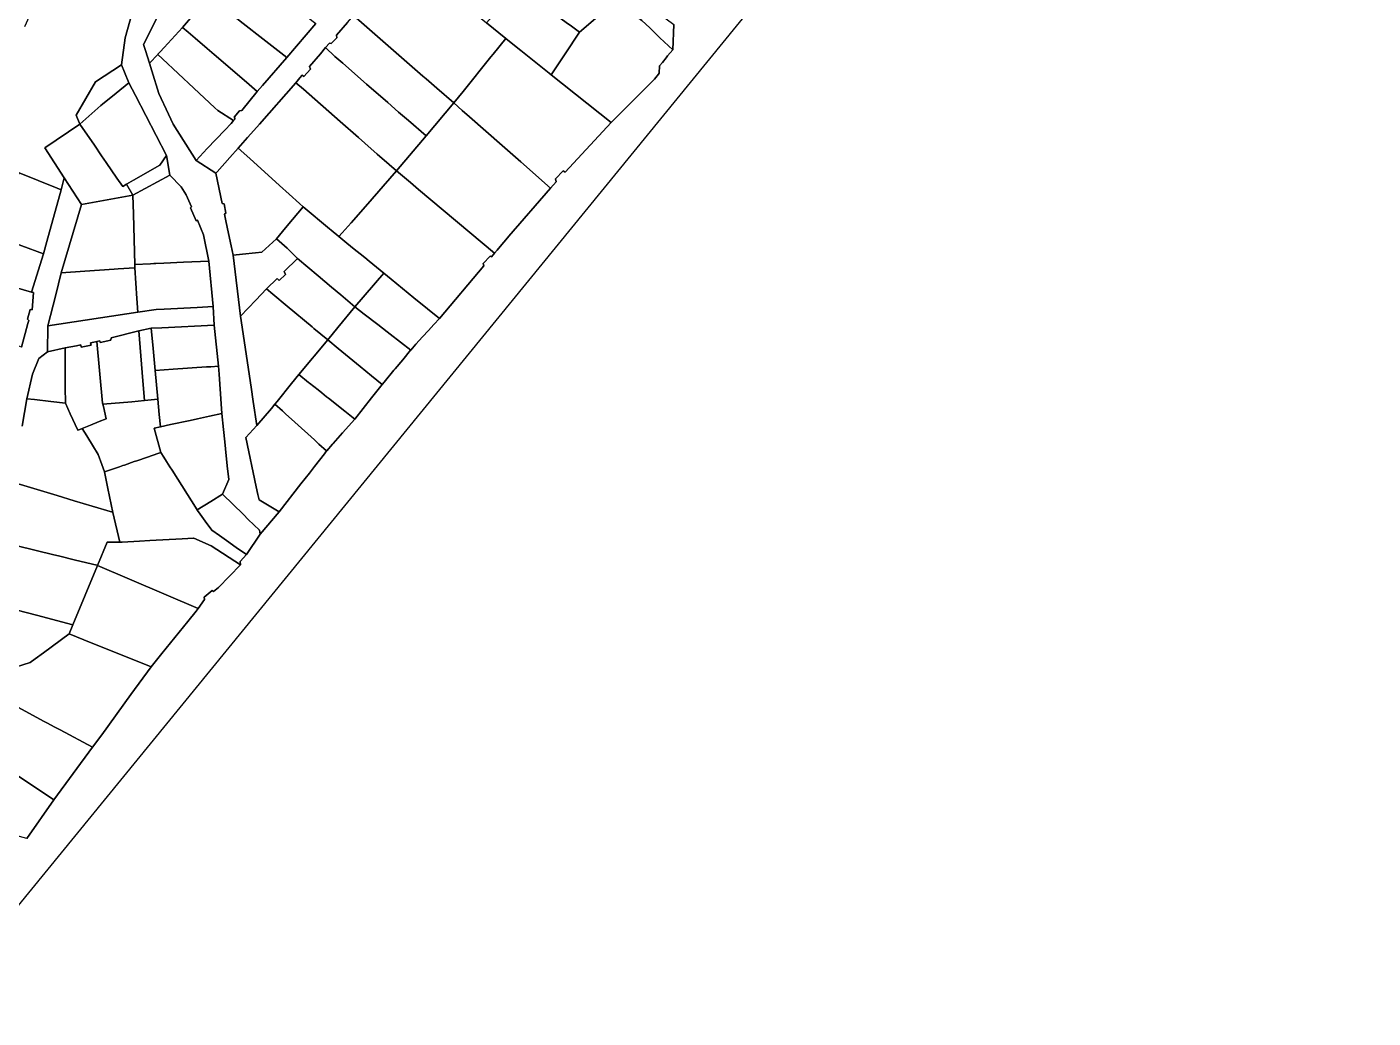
# Model space of a CAD drawing. Header units: inches. Extents: x 469561 to 471650, y 1000291 to 1003909.
# Drawn here: x 470679.8 to 471141.4, y 1002020.7 to 1002360.7 of the extents above; entities that cross this region are included whole.
import ezdxf

# ---------------------------------------------------------------- set-up
doc = ezdxf.new("R2010")
doc.units = ezdxf.units.IN
doc.header["$MEASUREMENT"] = 0
doc.layers.add('Gulele_10_08_New_Parcel', color=7, linetype='Continuous')

msp = doc.modelspace()

# ---------------------------------------------------------------- linework, layer by layer
at = {"layer": 'Gulele_10_08_New_Parcel'}
for points in [[(471081.2815, 1002964.1282), (471096.3129, 1002923.6488), (471134.4697, 1002873.3387), (471141.4073, 1002848.4728), (471128.3993, 1002774.7425), (471098.3364, 1002597.7896), (471076.3674, 1002549.7926), (470974.9051, 1002424.5955), (470645.0806, 1002020.6686)], [(470679.0314, 1002360.8265), (470680.7127, 1002364.36), (470682.2258, 1002371.0064), (470684.0751, 1002383.1214), (470684.6215, 1002386.9914), (470688.4043, 1002383.7944), (470702.5265, 1002378.41), (470711.0166, 1002378.4099), (470727.1563, 1002385.9818), (470715.8922, 1002365.4537), (470713.4544, 1002356.8722), (470712.2662, 1002347.6856), (470703.2727, 1002341.7867), (470696.6969, 1002330.3757), (470697.9458, 1002327.2745), (470685.8855, 1002319.1802), (470692.5195, 1002308.904), (470691.4965, 1002304.771), (470690.1598, 1002305.3114), (470677.0916, 1002310.5952)], [(470733.2157, 1002381.3841), (470719.8171, 1002354.6016), (470720.4507, 1002352.5635), (470721.7899, 1002348.2554), (470722.6187, 1002345.6073), (470725.0691, 1002337.7779), (470728.3265, 1002330.7644), (470729.9624, 1002327.242), (470737.7971, 1002314.8384), (470744.6052, 1002310.4697), (470746.7883, 1002300.0362), (470747.4442, 1002299.9229), (470747.9893, 1002296.7336), (470747.5483, 1002296.404), (470747.8989, 1002294.7285), (470748.5855, 1002291.447), (470749.8226, 1002285.5349), (470750.4939, 1002282.3265), (470753.0648, 1002261.4615), (470756.6535, 1002237.1135), (470757.3787, 1002232.1927), (470758.5893, 1002223.9793), (470754.9116, 1002219.8271), (470758.4568, 1002202.8857), (470759.0097, 1002200.2436), (470759.388, 1002198.436), (470762.3078, 1002196.6825), (470766.3093, 1002194.2793), (470759.7653, 1002186.7064), (470759.5186, 1002188.0128), (470755.7095, 1002191.7118), (470754.0028, 1002193.3692), (470746.8133, 1002200.351), (470748.9937, 1002205.429), (470748.4993, 1002210.1281), (470747.8896, 1002215.9228), (470747.6331, 1002218.3611), (470747.1893, 1002222.5793), (470746.6249, 1002228.0024), (470746.3919, 1002231.3714), (470745.6915, 1002241.5006), (470745.4993, 1002244.2793), (470743.9884, 1002258.3403), (470743.617, 1002264.7336), (470742.2163, 1002280.306), (470740.321, 1002289.3675), (470738.2845, 1002294.4116), (470737.7842, 1002294.1516), (470735.8554, 1002298.642), (470736.2576, 1002298.9748), (470734.4517, 1002303.0403), (470732.6293, 1002305.7793), (470728.8351, 1002309.8184), (470727.62, 1002316.5704), (470717.035, 1002337.088), (470714.7923, 1002341.4352), (470713.2809, 1002345.1749), (470712.2662, 1002347.6856), (470713.4544, 1002356.8722), (470715.8922, 1002365.4537)], [(470679.7852, 1002082.2347), (470689.0356, 1002095.4832), (470702.283, 1002113.5477), (470705.4231, 1002117.8651), (470715.4252, 1002131.6171), (470722.3801, 1002141.1794), (470726.0384, 1002145.7004), (470734.9225, 1002156.6797), (470737.7999, 1002160.2356), (470738.4744, 1002161.1866), (470740.6388, 1002164.2383), (470740.534, 1002165.0147), (470743.2595, 1002167.3229), (470743.7627, 1002167.0291), (470745.5065, 1002168.3196), (470752.9993, 1002176.1793), (470752.9353, 1002177.2271), (470755.1157, 1002179.6965), (470759.7653, 1002186.7064), (470766.3093, 1002194.2793), (470773.7716, 1002203.8969), (470776.6494, 1002207.6057), (470778.4153, 1002209.8817), (470781.806, 1002214.2517), (470782.5505, 1002215.2112), (470782.5985, 1002215.2657), (470784.6192, 1002217.5618), (470784.7981, 1002217.7651), (470788.0203, 1002221.4264), (470792.1835, 1002226.1569), (470797.9272, 1002233.3851), (470800.6415, 1002236.801), (470801.5921, 1002237.9973), (470802.277, 1002238.8232), (470805.637, 1002242.8748), (470806.0223, 1002243.3393), (470808.6476, 1002246.505), (470811.3331, 1002249.7432), (470811.3843, 1002249.805), (470813.2057, 1002251.8115), (470815.4908, 1002254.3288), (470817.452, 1002256.4892), (470819.3503, 1002258.5804), (470821.2316, 1002260.6528), (470836.4631, 1002278.6959), (470836.2929, 1002279.4757), (470838.6829, 1002282.0355), (470839.1137, 1002281.8358), (470840.1271, 1002283.0363), (470841.0316, 1002284.0893), (470842.6801, 1002286.0083), (470844.0648, 1002287.6203), (470845.1025, 1002288.8282), (470859.3039, 1002305.3605), (470861.3144, 1002307.5244), (470861.0714, 1002308.5266), (470863.7129, 1002311.3382), (470864.4021, 1002310.8475), (470880.18, 1002327.8354), (470885.2878, 1002332.9551), (470895.016, 1002342.7059), (470896.332, 1002344.3972), (470896.6293, 1002344.7793), (470896.7525, 1002347.2589), (470897.7462, 1002348.4977), (470898.9719, 1002350.0257), (470899.5095, 1002350.6959), (470901.2276, 1002352.7626), (470901.6774, 1002361.455)], [(470789.6653, 1002362.1519), (470785.9275, 1002357.8437), (470786.0342, 1002356.9118), (470784.1473, 1002354.9395), (470783.5301, 1002355.0804), (470782.2231, 1002353.5739), (470780.4172, 1002351.4371), (470776.6946, 1002347.0324), (470776.9983, 1002346.2107), (470774.776, 1002343.6508), (470774.2189, 1002344.103), (470773.4056, 1002343.1407), (470772.04, 1002341.5249), (470759.5314, 1002327.3167), (470756.6272, 1002324.0178), (470755.4515, 1002322.6824), (470752.2588, 1002319.0559), (470749.3685, 1002315.8134), (470745.0008, 1002310.9135), (470744.6052, 1002310.4697), (470737.7971, 1002314.8384), (470741.6473, 1002318.8985), (470747.638, 1002325.2158), (470749.8793, 1002327.5793), (470750.6676, 1002328.548), (470751.1792, 1002329.1767), (470750.8393, 1002329.7074), (470752.6842, 1002331.8896), (470753.4988, 1002332.0272), (470758.7493, 1002338.4793), (470760.5183, 1002340.5178), (470768.8987, 1002350.175), (470778.8163, 1002361.7722)], [(470677.9198, 1002250.773), (470680.134, 1002258.9191), (470680.4116, 1002259.9406), (470680.0333, 1002260.4454), (470680.937, 1002263.7685), (470681.6095, 1002263.5582), (470682.0718, 1002269.5314), (470681.3363, 1002269.6577), (470685.4735, 1002282.8587), (470686.6099, 1002286.9929), (470691.4965, 1002304.771), (470692.5195, 1002308.904), (470698.4501, 1002299.7174), (470691.5729, 1002276.2682), (470689.6641, 1002268.6966), (470686.988, 1002258.0814), (470686.8393, 1002249.1793), (470683.8762, 1002246.9282), (470681.6487, 1002241.5441), (470679.7988, 1002233.1034), (470678.1359, 1002223.6619)], [(470678.1359, 1002223.6619), (470679.7988, 1002233.1034), (470682.4264, 1002232.8097), (470688.0464, 1002232.1812), (470692.9839, 1002231.6291), (470694.6703, 1002227.9154), (470697.2152, 1002222.3113), (470697.9679, 1002222.6131), (470698.7778, 1002222.9379), (470700.3234, 1002220.3989), (470700.6484, 1002219.8651), (470702.2721, 1002217.1978), (470704.2011, 1002214.0291), (470705.4994, 1002210.5161), (470706.4098, 1002208.0528), (470707.5609, 1002202.3253), (470709.211, 1002194.1153), (470709.084, 1002194.1536), (470702.1414, 1002196.2465), (470695.959, 1002198.1103), (470690.1147, 1002199.8721), (470679.8967, 1002202.9524), (470672.5791, 1002205.1584)]]:
    msp.add_lwpolyline(points, dxfattribs=at)
for points in [[(470791.7618, 1002364.5684), (470811.94, 1002384.627), (470816.8665, 1002389.9564), (470817.4346, 1002388.8883), (470819.2017, 1002385.5657), (470823.1643, 1002378.5451), (470827.001, 1002371.7474), (470827.672, 1002370.5585), (470828.2454, 1002369.5426), (470831.9297, 1002366.5331), (470837.409, 1002362.0572), (470843.966, 1002356.7011), (470839.6462, 1002351.3255), (470838.9208, 1002350.4228), (470829.3794, 1002338.5492), (470826.1893, 1002334.5793), (470820.3874, 1002339.6177), (470816.6479, 1002342.8651), (470815.5804, 1002343.792), (470804.5511, 1002353.3699), (470798.1696, 1002358.9116)], [(470862.041, 1002386.5827), (470865.1177, 1002390.2824), (470872.6332, 1002382.9813), (470885.0338, 1002373.8659), (470901.6774, 1002361.455), (470901.2276, 1002352.7626), (470896.8668, 1002356.9534), (470893.3551, 1002360.3283), (470890.6778, 1002362.9012), (470881.9428, 1002369.6846), (470879.876, 1002369.0801), (470877.5279, 1002371.3462), (470877.3392, 1002372.8987), (470874.5204, 1002375.4215), (470863.7576, 1002385.0539)], [(470849.5824, 1002373.8843), (470861.0735, 1002387.4444), (470862.041, 1002386.5827), (470863.7576, 1002385.0539), (470874.5204, 1002375.4215), (470877.3392, 1002372.8987), (470877.5279, 1002371.3462), (470879.876, 1002369.0801), (470881.9428, 1002369.6846), (470880.2708, 1002368.2533), (470869.2796, 1002358.8444), (470866.4891, 1002360.8932), (470864.7327, 1002362.1827), (470852.2028, 1002371.382)], [(470719.8171, 1002354.6016), (470733.2157, 1002381.3841), (470742.425, 1002370.8101), (470739.3475, 1002367.634), (470738.9749, 1002367.2011), (470738.684, 1002366.8631), (470733.1893, 1002360.4793), (470726.8238, 1002353.5575), (470725.4643, 1002352.0793), (470724.8439, 1002351.4047), (470724.6692, 1002351.2147), (470721.7899, 1002348.2554), (470720.4507, 1002352.5635)], [(470742.425, 1002370.8101), (470747.9968, 1002376.5345), (470754.1022, 1002382.8072), (470757.8969, 1002379.5774), (470763.8499, 1002374.5106), (470764.4597, 1002373.9916), (470777.5079, 1002362.8858), (470778.8163, 1002361.7722), (470768.8987, 1002350.175), (470760.6769, 1002356.5835), (470753.9885, 1002361.7969), (470750.1957, 1002364.7532), (470747.2802, 1002367.0257), (470745.0637, 1002368.7533)], [(470733.1893, 1002360.4793), (470738.684, 1002366.8631), (470738.9749, 1002367.2011), (470739.3475, 1002367.634), (470742.425, 1002370.8101), (470745.0637, 1002368.7533), (470747.2802, 1002367.0257), (470750.1957, 1002364.7532), (470753.9885, 1002361.7969), (470760.6769, 1002356.5835), (470768.8987, 1002350.175), (470760.5183, 1002340.5178), (470758.7493, 1002338.4793), (470755.0459, 1002341.6669), (470743.9979, 1002351.1761), (470741.6156, 1002353.2266), (470737.5339, 1002356.7398), (470735.1102, 1002358.8259)], [(470837.409, 1002362.0572), (470843.2188, 1002368.5275), (470844.1423, 1002367.4647), (470847.4231, 1002370.0873), (470847.0745, 1002370.9249), (470849.5824, 1002373.8843), (470852.2028, 1002371.382), (470864.7327, 1002362.1827), (470866.4891, 1002360.8932), (470869.2796, 1002358.8444), (470864.3296, 1002351.3837), (470860.916, 1002346.2387), (470859.5931, 1002344.2449), (470858.896, 1002344.8006), (470849.1269, 1002352.5874), (470845.8913, 1002355.1665), (470843.966, 1002356.7011)], [(470859.5931, 1002344.2449), (470860.916, 1002346.2387), (470864.3296, 1002351.3837), (470869.2796, 1002358.8444), (470880.2708, 1002368.2533), (470881.9428, 1002369.6846), (470890.6778, 1002362.9012), (470893.3551, 1002360.3283), (470896.8668, 1002356.9534), (470901.2276, 1002352.7626), (470899.5095, 1002350.6959), (470898.9719, 1002350.0257), (470897.7462, 1002348.4977), (470896.7525, 1002347.2589), (470896.6293, 1002344.7793), (470896.332, 1002344.3972), (470895.016, 1002342.7059), (470885.2878, 1002332.9551), (470880.18, 1002327.8354)], [(470782.2231, 1002353.5739), (470783.5301, 1002355.0804), (470784.1473, 1002354.9395), (470786.0342, 1002356.9118), (470785.9275, 1002357.8437), (470789.6653, 1002362.1519), (470791.7618, 1002364.5684), (470798.1696, 1002358.9116), (470804.5511, 1002353.3699), (470815.5804, 1002343.792), (470816.6479, 1002342.8651), (470820.3874, 1002339.6177), (470826.1893, 1002334.5793), (470816.6454, 1002323.2856), (470810.5851, 1002328.5677), (470807.261, 1002331.4649), (470803.5785, 1002334.6745), (470796.239, 1002341.0715), (470788.0674, 1002348.1938), (470785.3622, 1002350.5515)], [(470724.6692, 1002351.2147), (470724.8439, 1002351.4047), (470725.4643, 1002352.0793), (470726.8238, 1002353.5575), (470733.1893, 1002360.4793), (470735.1102, 1002358.8259), (470737.5339, 1002356.7398), (470741.6156, 1002353.2266), (470743.9979, 1002351.1761), (470755.0459, 1002341.6669), (470758.7493, 1002338.4793), (470753.4988, 1002332.0272), (470752.6842, 1002331.8896), (470750.8393, 1002329.7074), (470751.1792, 1002329.1767), (470750.6676, 1002328.548), (470745.2324, 1002331.936), (470744.1946, 1002332.9089), (470737.0672, 1002339.5911), (470726.2881, 1002349.6969)], [(470826.1893, 1002334.5793), (470829.3794, 1002338.5492), (470838.9208, 1002350.4228), (470839.6462, 1002351.3255), (470843.966, 1002356.7011), (470845.8913, 1002355.1665), (470849.1269, 1002352.5874), (470858.896, 1002344.8006), (470859.5931, 1002344.2449), (470880.18, 1002327.8354), (470864.4021, 1002310.8475), (470863.7129, 1002311.3382), (470861.0714, 1002308.5266), (470861.3144, 1002307.5244), (470859.3039, 1002305.3605), (470849.1465, 1002314.3229), (470842.7042, 1002320.0073), (470831.5727, 1002329.8293), (470829.087, 1002332.0225)], [(470772.04, 1002341.5249), (470773.4056, 1002343.1407), (470774.2189, 1002344.103), (470774.776, 1002343.6508), (470776.9983, 1002346.2107), (470776.6946, 1002347.0324), (470780.4172, 1002351.4371), (470782.2231, 1002353.5739), (470785.3622, 1002350.5515), (470788.0674, 1002348.1938), (470796.239, 1002341.0715), (470803.5785, 1002334.6745), (470807.261, 1002331.4649), (470810.5851, 1002328.5677), (470816.6454, 1002323.2856), (470806.4993, 1002311.2793), (470803.9594, 1002313.5086), (470799.9499, 1002317.0278), (470795.7031, 1002320.7553), (470793.4646, 1002322.7201), (470787.2026, 1002328.2163), (470774.5796, 1002339.2958)], [(470696.6969, 1002330.3757), (470703.2727, 1002341.7867), (470712.2662, 1002347.6856), (470713.2809, 1002345.1749), (470714.7923, 1002341.4352), (470710.3517, 1002337.9147), (470705.6768, 1002334.2085), (470705.168, 1002333.7522), (470697.9458, 1002327.2745)], [(470721.7899, 1002348.2554), (470724.6692, 1002351.2147), (470726.2881, 1002349.6969), (470737.0672, 1002339.5911), (470744.1946, 1002332.9089), (470745.2324, 1002331.936), (470750.6676, 1002328.548), (470749.8793, 1002327.5793), (470747.638, 1002325.2158), (470741.6473, 1002318.8985), (470737.7971, 1002314.8384), (470729.9624, 1002327.242), (470728.3265, 1002330.7644), (470725.0691, 1002337.7779), (470722.6187, 1002345.6073)], [(470697.9458, 1002327.2745), (470705.168, 1002333.7522), (470705.6768, 1002334.2085), (470710.3517, 1002337.9147), (470714.7923, 1002341.4352), (470717.035, 1002337.088), (470727.62, 1002316.5704), (470725.3236, 1002313.2032), (470716.3457, 1002308.0954), (470713.889, 1002306.6977), (470712.6572, 1002305.8765), (470710.6333, 1002308.8204), (470706.9618, 1002314.1605), (470705.4222, 1002316.3999), (470702.9188, 1002320.0412)], [(470752.2588, 1002319.0559), (470755.4515, 1002322.6824), (470756.6272, 1002324.0178), (470759.5314, 1002327.3167), (470772.04, 1002341.5249), (470774.5796, 1002339.2958), (470787.2026, 1002328.2163), (470793.4646, 1002322.7201), (470795.7031, 1002320.7553), (470799.9499, 1002317.0278), (470803.9594, 1002313.5086), (470806.4993, 1002311.2793), (470795.8461, 1002299.1084), (470790.9347, 1002293.4972), (470787.8797, 1002290.007), (470786.7886, 1002288.7605), (470784.1716, 1002290.9366), (470783.6036, 1002291.4089), (470774.4993, 1002298.9793), (470773.2279, 1002300.127), (470769.6837, 1002303.3264), (470766.4441, 1002306.2508), (470756.1741, 1002315.5215)], [(470806.4993, 1002311.2793), (470816.6454, 1002323.2856), (470826.1893, 1002334.5793), (470829.087, 1002332.0225), (470831.5727, 1002329.8293), (470842.7042, 1002320.0073), (470849.1465, 1002314.3229), (470859.3039, 1002305.3605), (470845.1025, 1002288.8282), (470844.0648, 1002287.6203), (470842.6801, 1002286.0083), (470841.0316, 1002284.0893), (470840.1271, 1002283.0363), (470814.0771, 1002304.9149), (470811.2765, 1002307.2671)], [(470685.8855, 1002319.1802), (470697.9458, 1002327.2745), (470702.9188, 1002320.0412), (470705.4222, 1002316.3999), (470706.9618, 1002314.1605), (470710.6333, 1002308.8204), (470712.6572, 1002305.8765), (470713.889, 1002306.6977), (470716.1389, 1002302.9533), (470698.4501, 1002299.7174), (470692.5195, 1002308.904)], [(470713.889, 1002306.6977), (470716.3457, 1002308.0954), (470725.3236, 1002313.2032), (470727.62, 1002316.5704), (470728.8351, 1002309.8184), (470716.1389, 1002302.9533)], [(470744.6052, 1002310.4697), (470745.0008, 1002310.9135), (470749.3685, 1002315.8134), (470752.2588, 1002319.0559), (470756.1741, 1002315.5215), (470766.4441, 1002306.2508), (470769.6837, 1002303.3264), (470773.2279, 1002300.127), (470774.4993, 1002298.9793), (470770.868, 1002294.608), (470768.4875, 1002291.7425), (470765.3536, 1002287.9699), (470760.4012, 1002283.3924), (470758.1786, 1002283.1533), (470753.6701, 1002282.6682), (470750.4939, 1002282.3265), (470749.8226, 1002285.5349), (470748.5855, 1002291.447), (470747.8989, 1002294.7285), (470747.5483, 1002296.404), (470747.9893, 1002296.7336), (470747.4442, 1002299.9229), (470746.7883, 1002300.0362)], [(470669.6587, 1002288.6079), (470672.1845, 1002296.0795), (470674.8457, 1002303.9515), (470675.3577, 1002305.4661), (470677.0916, 1002310.5952), (470690.1598, 1002305.3114), (470691.4965, 1002304.771), (470686.6099, 1002286.9929), (470685.4735, 1002282.8587), (470678.0615, 1002285.5532), (470676.5728, 1002286.0944), (470673.9669, 1002287.0417)], [(470786.7886, 1002288.7605), (470787.8797, 1002290.007), (470790.9347, 1002293.4972), (470795.8461, 1002299.1084), (470806.4993, 1002311.2793), (470811.2765, 1002307.2671), (470814.0771, 1002304.9149), (470840.1271, 1002283.0363), (470839.1137, 1002281.8358), (470838.6829, 1002282.0355), (470836.2929, 1002279.4757), (470836.4631, 1002278.6959), (470821.2316, 1002260.6528), (470817.1891, 1002263.9517), (470816.432, 1002264.5696), (470813.7686, 1002266.7431), (470812.5101, 1002267.7701), (470804.716, 1002274.1306), (470802.1499, 1002276.2247), (470797.1316, 1002280.32), (470795.6566, 1002281.5237), (470791.4885, 1002284.9251), (470788.8222, 1002287.1009)], [(470716.1389, 1002302.9533), (470728.8351, 1002309.8184), (470732.6293, 1002305.7793), (470734.4517, 1002303.0403), (470736.2576, 1002298.9748), (470735.8554, 1002298.642), (470737.7842, 1002294.1516), (470738.2845, 1002294.4116), (470740.321, 1002289.3675), (470742.2163, 1002280.306), (470733.5175, 1002279.9236), (470726.7013, 1002279.6239), (470723.9673, 1002279.5037), (470723.5121, 1002279.4837), (470723.2906, 1002279.474), (470722.1197, 1002279.4225), (470716.7632, 1002279.187), (470716.3094, 1002296.4627)], [(470691.5729, 1002276.2682), (470698.4501, 1002299.7174), (470716.1389, 1002302.9533), (470716.3094, 1002296.4627), (470716.7632, 1002279.187), (470716.8454, 1002278.0373), (470711.079, 1002277.6336), (470709.7286, 1002277.5391), (470699.6653, 1002276.8347)], [(470765.3536, 1002287.9699), (470768.4875, 1002291.7425), (470770.868, 1002294.608), (470774.4993, 1002298.9793), (470783.6036, 1002291.4089), (470784.1716, 1002290.9366), (470786.7886, 1002288.7605), (470788.8222, 1002287.1009), (470791.4885, 1002284.9251), (470795.6566, 1002281.5237), (470797.1316, 1002280.32), (470802.1499, 1002276.2247), (470792.2493, 1002264.6793), (470787.4262, 1002268.7481), (470784.2734, 1002271.4078), (470779.6659, 1002275.2947), (470772.6156, 1002281.2424), (470769.0389, 1002284.763)], [(470648.6957, 1002279.5862), (470655.887, 1002293.6144), (470656.5364, 1002293.3783), (470659.4394, 1002292.323), (470660.0777, 1002292.0909), (470666.7313, 1002289.6721), (470669.6587, 1002288.6079), (470673.9669, 1002287.0417), (470676.5728, 1002286.0944), (470678.0615, 1002285.5532), (470685.4735, 1002282.8587), (470681.3363, 1002269.6577), (470673.1008, 1002272.0285), (470672.2686, 1002272.2681), (470664.3729, 1002274.5411), (470662.75, 1002275.0083), (470661.9263, 1002275.2454), (470658.8378, 1002276.2587), (470655.4842, 1002277.359)], [(470750.4939, 1002282.3265), (470753.6701, 1002282.6682), (470758.1786, 1002283.1533), (470760.4012, 1002283.3924), (470765.3536, 1002287.9699), (470769.0389, 1002284.763), (470772.6156, 1002281.2424), (470767.9519, 1002276.7032), (470768.4921, 1002275.7828), (470766.2698, 1002273.7265), (470765.5925, 1002274.4067), (470761.9506, 1002270.8621), (470758.2593, 1002266.9569), (470753.0648, 1002261.4615)], [(470644.1466, 1002270.7121), (470648.6957, 1002279.5862), (470655.4842, 1002277.359), (470658.8378, 1002276.2587), (470661.9263, 1002275.2454), (470662.75, 1002275.0083), (470664.3729, 1002274.5411), (470672.2686, 1002272.2681), (470673.1008, 1002272.0285), (470681.3363, 1002269.6577), (470682.0718, 1002269.5314), (470681.6095, 1002263.5582), (470680.937, 1002263.7685), (470680.0333, 1002260.4454), (470680.4116, 1002259.9406), (470680.134, 1002258.9191), (470677.9198, 1002250.773), (470667.0017, 1002255.1888), (470660.9729, 1002257.6271), (470654.4373, 1002261.1607)], [(470686.988, 1002258.0814), (470689.6641, 1002268.6966), (470691.5729, 1002276.2682), (470699.6653, 1002276.8347), (470709.7286, 1002277.5391), (470711.079, 1002277.6336), (470716.8454, 1002278.0373), (470717.53, 1002267.4821), (470717.8308, 1002262.8448)], [(470716.7632, 1002279.187), (470722.1197, 1002279.4225), (470723.2906, 1002279.474), (470723.5121, 1002279.4837), (470723.9673, 1002279.5037), (470726.7013, 1002279.6239), (470733.5175, 1002279.9236), (470742.2163, 1002280.306), (470743.617, 1002264.7336), (470738.1175, 1002264.4552), (470726.8772, 1002263.8861), (470724.1542, 1002263.7482), (470717.8308, 1002262.8448), (470717.53, 1002267.4821), (470716.8454, 1002278.0373)], [(470761.9506, 1002270.8621), (470765.5925, 1002274.4067), (470766.2698, 1002273.7265), (470768.4921, 1002275.7828), (470767.9519, 1002276.7032), (470772.6156, 1002281.2424), (470779.6659, 1002275.2947), (470784.2734, 1002271.4078), (470787.4262, 1002268.7481), (470792.2493, 1002264.6793), (470786.4088, 1002257.5277), (470782.9393, 1002253.2793), (470778.2049, 1002257.2454), (470777.5817, 1002257.7675), (470769.0615, 1002264.9051), (470764.1363, 1002269.0311)], [(470792.2493, 1002264.6793), (470802.1499, 1002276.2247), (470804.716, 1002274.1306), (470812.5101, 1002267.7701), (470813.7686, 1002266.7431), (470816.432, 1002264.5696), (470817.1891, 1002263.9517), (470821.2316, 1002260.6528), (470819.3503, 1002258.5804), (470817.452, 1002256.4892), (470815.4908, 1002254.3288), (470813.2057, 1002251.8115), (470811.3843, 1002249.805), (470804.3259, 1002255.2918), (470803.3718, 1002256.0334), (470800.0732, 1002258.5975), (470795.4716, 1002262.1745)], [(470753.0648, 1002261.4615), (470758.2593, 1002266.9569), (470761.9506, 1002270.8621), (470764.1363, 1002269.0311), (470769.0615, 1002264.9051), (470777.5817, 1002257.7675), (470778.2049, 1002257.2454), (470782.9393, 1002253.2793), (470772.9993, 1002241.3793), (470770.5437, 1002238.3295), (470765.577, 1002232.161), (470764.8401, 1002231.2459), (470763.6593, 1002229.7793), (470758.5893, 1002223.9793), (470757.3787, 1002232.1927), (470756.6535, 1002237.1135)], [(470686.8393, 1002249.1793), (470686.988, 1002258.0814), (470717.8308, 1002262.8448), (470724.1542, 1002263.7482), (470726.8772, 1002263.8861), (470738.1175, 1002264.4552), (470743.617, 1002264.7336), (470743.9884, 1002258.3403), (470726.0071, 1002257.4702), (470722.4113, 1002257.2962), (470718.1815, 1002256.382), (470708.6373, 1002253.9709), (470708.5398, 1002253.1874), (470704.8708, 1002252.39), (470704.7768, 1002252.9957), (470703.7122, 1002252.7267), (470703.3219, 1002252.6281), (470701.6351, 1002252.2881), (470701.8203, 1002251.4457), (470698.4238, 1002250.7533), (470698.3097, 1002251.6179), (470696.7906, 1002251.3117), (470692.9032, 1002250.5282)], [(470782.9393, 1002253.2793), (470786.4088, 1002257.5277), (470792.2493, 1002264.6793), (470795.4716, 1002262.1745), (470800.0732, 1002258.5975), (470803.3718, 1002256.0334), (470804.3259, 1002255.2918), (470811.3843, 1002249.805), (470811.3331, 1002249.7432), (470808.6476, 1002246.505), (470806.0223, 1002243.3393), (470805.637, 1002242.8748), (470802.277, 1002238.8232), (470801.5921, 1002237.9973), (470797.9301, 1002240.9975), (470794.0521, 1002244.1747), (470786.5307, 1002250.3369)], [(470703.7122, 1002252.7267), (470704.7768, 1002252.9957), (470704.8708, 1002252.39), (470708.5398, 1002253.1874), (470708.6373, 1002253.9709), (470718.1815, 1002256.382), (470719.5637, 1002239.2618), (470720.1132, 1002232.4557), (470715.8075, 1002232.0782), (470705.8233, 1002231.203), (470705.7448, 1002231.5483), (470705.7342, 1002231.6402)], [(470718.1815, 1002256.382), (470722.4113, 1002257.2962), (470723.0802, 1002250.3563), (470723.8033, 1002242.8535), (470724.7017, 1002232.9113), (470720.1132, 1002232.4557), (470719.5637, 1002239.2618)], [(470722.4113, 1002257.2962), (470726.0071, 1002257.4702), (470743.9884, 1002258.3403), (470745.4993, 1002244.2793), (470742.8777, 1002244.107), (470741.4257, 1002244.0116), (470729.9832, 1002243.2596), (470723.8033, 1002242.8535), (470723.0802, 1002250.3563)], [(470679.7988, 1002233.1034), (470681.6487, 1002241.5441), (470683.8762, 1002246.9282), (470686.8393, 1002249.1793), (470692.9032, 1002250.5282), (470692.9228, 1002245.9269), (470692.9321, 1002243.7562), (470692.935, 1002243.0811), (470692.9606, 1002237.0943), (470692.9839, 1002231.6291), (470688.0464, 1002232.1812), (470682.4264, 1002232.8097)], [(470692.9032, 1002250.5282), (470696.7906, 1002251.3117), (470698.3097, 1002251.6179), (470698.4238, 1002250.7533), (470701.8203, 1002251.4457), (470701.6351, 1002252.2881), (470703.3219, 1002252.6281), (470703.7122, 1002252.7267), (470705.7342, 1002231.6402), (470705.7448, 1002231.5483), (470705.8233, 1002231.203), (470705.9955, 1002230.4452), (470706.9563, 1002226.2178), (470704.5933, 1002225.2702), (470701.5834, 1002224.0631), (470698.7778, 1002222.9379), (470697.9679, 1002222.6131), (470697.2152, 1002222.3113), (470694.6703, 1002227.9154), (470692.9839, 1002231.6291), (470692.9606, 1002237.0943), (470692.935, 1002243.0811), (470692.9321, 1002243.7562), (470692.9228, 1002245.9269)], [(470772.9993, 1002241.3793), (470782.9393, 1002253.2793), (470786.5307, 1002250.3369), (470794.0521, 1002244.1747), (470797.9301, 1002240.9975), (470801.5921, 1002237.9973), (470800.6415, 1002236.801), (470797.9272, 1002233.3851), (470792.1835, 1002226.1569), (470788.8186, 1002228.8269), (470783.2376, 1002233.2553), (470782.5703, 1002233.7848), (470780.9326, 1002235.0843), (470779.6151, 1002236.1297), (470776.6964, 1002238.4457), (470776.3488, 1002238.7215)], [(470723.8033, 1002242.8535), (470729.9832, 1002243.2596), (470741.4257, 1002244.0116), (470742.8777, 1002244.107), (470745.4993, 1002244.2793), (470745.6915, 1002241.5006), (470746.3919, 1002231.3714), (470746.6249, 1002228.0024), (470742.4036, 1002227.0939), (470738.259, 1002226.202), (470735.7846, 1002225.6695), (470729.0538, 1002224.221), (470725.555, 1002223.468), (470725.1688, 1002227.7421), (470724.7017, 1002232.9113)], [(470764.8401, 1002231.2459), (470765.577, 1002232.161), (470770.5437, 1002238.3295), (470772.9993, 1002241.3793), (470776.3488, 1002238.7215), (470776.6964, 1002238.4457), (470779.6151, 1002236.1297), (470780.9326, 1002235.0843), (470782.5703, 1002233.7848), (470783.2376, 1002233.2553), (470788.8186, 1002228.8269), (470792.1835, 1002226.1569), (470788.0203, 1002221.4264), (470784.7981, 1002217.7651), (470784.6192, 1002217.5618), (470782.5985, 1002215.2657), (470782.5505, 1002215.2112), (470779.9364, 1002217.5779), (470778.3905, 1002218.9775), (470771.6792, 1002225.0539), (470768.4516, 1002227.9761), (470767.383, 1002228.9436)], [(470698.7778, 1002222.9379), (470701.5834, 1002224.0631), (470704.5933, 1002225.2702), (470706.9563, 1002226.2178), (470705.9955, 1002230.4452), (470705.8233, 1002231.203), (470715.8075, 1002232.0782), (470720.1132, 1002232.4557), (470724.7017, 1002232.9113), (470725.1688, 1002227.7421), (470725.555, 1002223.468), (470723.3973, 1002223.0164), (470725.7245, 1002214.6439), (470724.6393, 1002214.2736), (470721.1415, 1002213.08), (470717.4555, 1002211.8221), (470716.6198, 1002211.5369), (470713.2228, 1002210.3777), (470712.7072, 1002210.2018), (470711.4835, 1002209.7842), (470706.4098, 1002208.0528), (470705.4994, 1002210.5161), (470704.2011, 1002214.0291), (470702.2721, 1002217.1978), (470700.6484, 1002219.8651), (470700.3234, 1002220.3989)], [(470723.3973, 1002223.0164), (470725.555, 1002223.468), (470729.0538, 1002224.221), (470735.7846, 1002225.6695), (470738.259, 1002226.202), (470742.4036, 1002227.0939), (470746.6249, 1002228.0024), (470747.1893, 1002222.5793), (470747.6331, 1002218.3611), (470747.8896, 1002215.9228), (470748.4993, 1002210.1281), (470748.9937, 1002205.429), (470746.8133, 1002200.351), (470742.8176, 1002197.8661), (470738.1609, 1002194.9701), (470729.5652, 1002208.5593), (470728.7863, 1002209.7908), (470727.6582, 1002211.5742), (470726.703, 1002213.0843), (470725.7245, 1002214.6439)], [(470754.9116, 1002219.8271), (470758.5893, 1002223.9793), (470763.6593, 1002229.7793), (470764.8401, 1002231.2459), (470767.383, 1002228.9436), (470768.4516, 1002227.9761), (470771.6792, 1002225.0539), (470778.3905, 1002218.9775), (470779.9364, 1002217.5779), (470782.5505, 1002215.2112), (470781.806, 1002214.2517), (470778.4153, 1002209.8817), (470776.6494, 1002207.6057), (470773.7716, 1002203.8969), (470766.3093, 1002194.2793), (470762.3078, 1002196.6825), (470759.388, 1002198.436), (470759.0097, 1002200.2436), (470758.4568, 1002202.8857)], [(470706.4098, 1002208.0528), (470711.4835, 1002209.7842), (470712.7072, 1002210.2018), (470713.2228, 1002210.3777), (470716.6198, 1002211.5369), (470717.4555, 1002211.8221), (470721.1415, 1002213.08), (470724.6393, 1002214.2736), (470725.7245, 1002214.6439), (470726.703, 1002213.0843), (470727.6582, 1002211.5742), (470728.7863, 1002209.7908), (470729.5652, 1002208.5593), (470738.1609, 1002194.9701), (470738.2023, 1002194.9047), (470738.6085, 1002194.3406), (470740.9667, 1002191.0659), (470743.1893, 1002187.9793), (470745.7988, 1002186.167), (470748.2674, 1002184.4526), (470751.6016, 1002182.137), (470755.1157, 1002179.6965), (470752.9353, 1002177.2271), (470752.9993, 1002176.1793), (470743.0203, 1002182.6765), (470737.0373, 1002185.253), (470736.9156, 1002185.3054), (470733.0346, 1002185.0921), (470721.9278, 1002184.4817), (470718.3551, 1002184.2853), (470712.4792, 1002183.9624), (470711.6313, 1002183.9343), (470709.211, 1002194.1153), (470707.5609, 1002202.3253)], [(470666.7288, 1002185.0533), (470670.5384, 1002198.1874), (470672.1893, 1002203.8793), (470672.5791, 1002205.1584), (470679.8967, 1002202.9524), (470690.1147, 1002199.8721), (470695.959, 1002198.1103), (470702.1414, 1002196.2465), (470709.084, 1002194.1536), (470709.211, 1002194.1153), (470711.6313, 1002183.9343), (470707.2858, 1002183.9593), (470703.9785, 1002175.9359), (470703.7407, 1002175.9941), (470696.3955, 1002177.792), (470690.6558, 1002179.1968), (470688.9687, 1002179.6098), (470669.7676, 1002184.3095), (470667.8181, 1002184.7867)], [(470738.1609, 1002194.9701), (470742.8176, 1002197.8661), (470746.8133, 1002200.351), (470754.0028, 1002193.3692), (470755.7095, 1002191.7118), (470759.5186, 1002188.0128), (470759.7653, 1002186.7064), (470755.1157, 1002179.6965), (470751.6016, 1002182.137), (470748.2674, 1002184.4526), (470745.7988, 1002186.167), (470743.1893, 1002187.9793), (470740.9667, 1002191.0659), (470738.6085, 1002194.3406), (470738.2023, 1002194.9047)], [(470703.9785, 1002175.9359), (470707.2858, 1002183.9593), (470711.6313, 1002183.9343), (470712.4792, 1002183.9624), (470718.3551, 1002184.2853), (470721.9278, 1002184.4817), (470733.0346, 1002185.0921), (470736.9156, 1002185.3054), (470737.0373, 1002185.253), (470743.0203, 1002182.6765), (470752.9993, 1002176.1793), (470745.5065, 1002168.3196), (470743.7627, 1002167.0291), (470743.2595, 1002167.3229), (470740.534, 1002165.0147), (470740.6388, 1002164.2383), (470738.4744, 1002161.1866)], [(470661.0046, 1002164.6911), (470663.8548, 1002174.8299), (470666.2305, 1002183.2809), (470666.7288, 1002185.0533), (470667.8181, 1002184.7867), (470669.7676, 1002184.3095), (470688.9687, 1002179.6098), (470690.6558, 1002179.1968), (470696.3955, 1002177.792), (470703.7407, 1002175.9941), (470703.9785, 1002175.9359), (470695.5727, 1002155.5439), (470686.5546, 1002157.9302), (470683.5112, 1002158.7355), (470672.4227, 1002161.6697), (470666.9206, 1002163.1256)], [(470694.299, 1002152.4539), (470695.5727, 1002155.5439), (470703.9785, 1002175.9359), (470738.4744, 1002161.1866), (470737.7999, 1002160.2356), (470734.9225, 1002156.6797), (470726.0384, 1002145.7004), (470722.3801, 1002141.1794), (470699.3082, 1002150.4427)], [(470673.6669, 1002140.4043), (470673.3368, 1002140.3048), (470671.5186, 1002141.0219), (470656.0817, 1002147.1101), (470661.0046, 1002164.6911), (470666.9206, 1002163.1256), (470672.4227, 1002161.6697), (470683.5112, 1002158.7355), (470686.5546, 1002157.9302), (470695.5727, 1002155.5439), (470694.299, 1002152.4539), (470685.4267, 1002145.918), (470682.6408, 1002143.8657), (470680.9029, 1002142.5855)], [(470705.4231, 1002117.8651), (470702.283, 1002113.5477), (470691.1845, 1002119.506), (470689.3524, 1002120.4896), (470686.6092, 1002121.9623), (470685.7423, 1002122.4277), (470669.047, 1002131.3906), (470669.5946, 1002132.5285), (470670.4739, 1002134.3558), (470671.7312, 1002136.9684), (470673.3368, 1002140.3048), (470673.6669, 1002140.4043), (470680.9029, 1002142.5855), (470682.6408, 1002143.8657), (470685.4267, 1002145.918), (470694.299, 1002152.4539), (470699.3082, 1002150.4427), (470722.3801, 1002141.1794), (470715.4252, 1002131.6171)], [(470658.1195, 1002107.8409), (470658.8179, 1002109.1324), (470663.6897, 1002118.1423), (470662.7726, 1002118.3524), (470666.1422, 1002125.3544), (470669.047, 1002131.3906), (470685.7423, 1002122.4277), (470686.6092, 1002121.9623), (470689.3524, 1002120.4896), (470691.1845, 1002119.506), (470702.283, 1002113.5477), (470689.0356, 1002095.4832), (470676.9393, 1002103.6793), (470674.4993, 1002100.8793), (470673.5658, 1002101.4611), (470670.666, 1002103.8254), (470670.2649, 1002104.1525), (470668.3526, 1002101.8072), (470665.7804, 1002103.9045)], [(470655.0137, 1002092.6716), (470655.3339, 1002094.1541), (470656.282, 1002098.8122), (470658.1195, 1002107.8409), (470665.7804, 1002103.9045), (470668.3526, 1002101.8072), (470670.2649, 1002104.1525), (470670.666, 1002103.8254), (470673.5658, 1002101.4611), (470674.4993, 1002100.8793), (470676.9393, 1002103.6793), (470689.0356, 1002095.4832), (470679.7852, 1002082.2347), (470675.1621, 1002083.5568)]]:
    msp.add_lwpolyline(points, close=True, dxfattribs=at)

doc.saveas('drawing.dxf')
